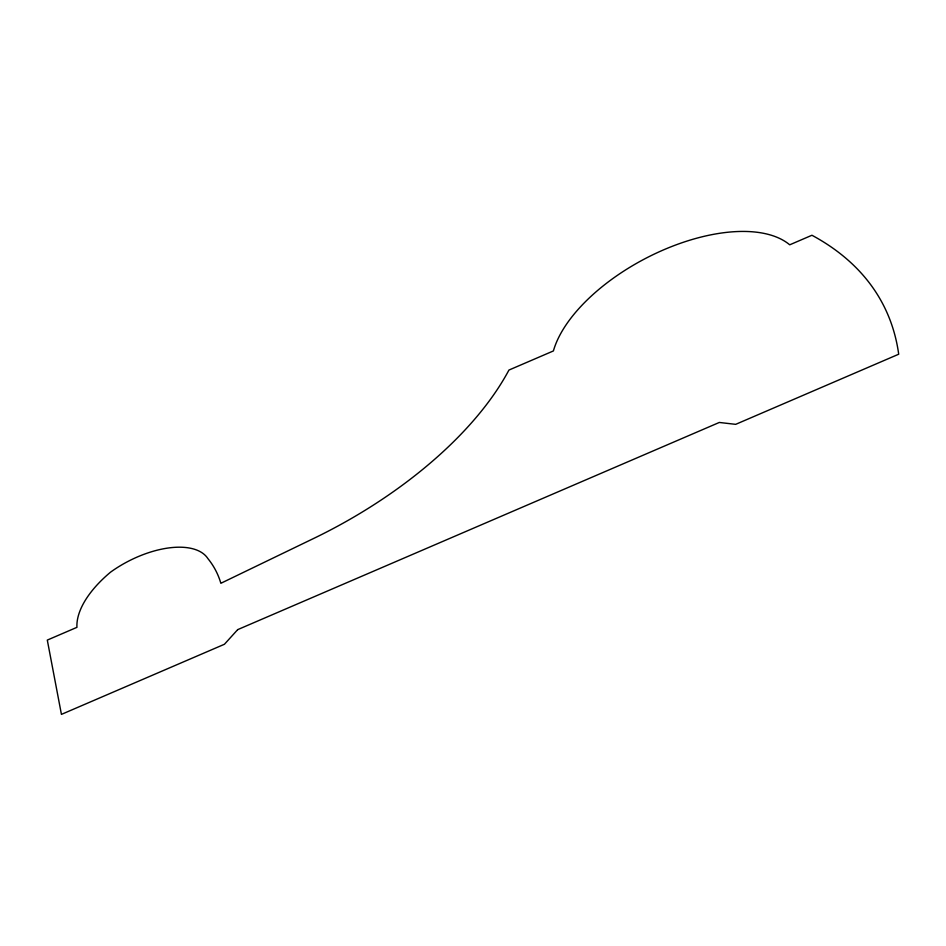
<?xml version="1.0" encoding="UTF-8"?>
<svg xmlns="http://www.w3.org/2000/svg" width="946" height="946" viewBox="0 0 946 946"><rect width="100%" height="100%" fill="white"/><g stroke="black" fill="none" stroke-linecap="round" stroke-linejoin="round"><path stroke-width="1.42" d="M237.694 629.634L224.439 644.261L61.431 714.384L47.3 640.087L76.933 627.34A96.161 48.08 -27.6 0 1 110.528 572.176A72.452 36.22 -27.6 0 1 207.895 558.589A277.663 138.826 -27.6 0 1 220.856 583.292L313.658 538.463A288.471 144.241 -27.6 0 0 508.936 370.063L553.398 350.942A137.336 68.668 -27.6 0 1 659.847 251.506A137.336 68.668 -27.6 0 1 789.721 244.813L811.94 235.258A585.586 292.799 -27.6 0 1 898.7 354.218L735.692 424.34L719.303 422.46L237.694 629.634"/></g></svg>
